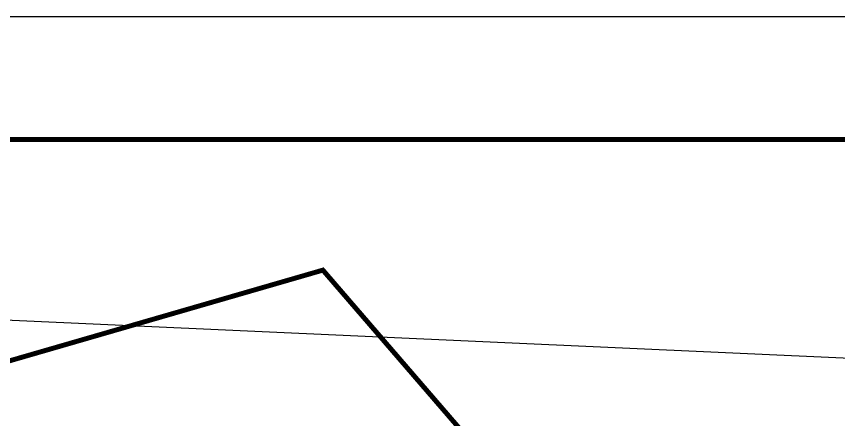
# Model space of a CAD drawing. Extents: x 302512 to 1034855, y -184136 to 410364.
# Drawn here: x 537065 to 620664, y 369413 to 410364 of the extents above; entities that cross this region are included whole.
import ezdxf

# ---------------------------------------------------------------- set-up
doc = ezdxf.new("R2010")
doc.units = 0
doc.header["$MEASUREMENT"] = 0
doc.linetypes.add('DASHED2', pattern=[0.375, 0.25, -0.125])
for name, color, linetype in [('PUB_TEXT', 7, 'Continuous'), ('PUB_TITLE', 4, 'Continuous'), ('WZ', 2, 'Continuous')]:
    doc.layers.add(name, color=color, linetype=linetype)

msp = doc.modelspace()

# ---------------------------------------------------------------- linework, layer by layer
at = {"layer": 'PUB_TEXT', "linetype": 'DASHED2', "ltscale": 11501}
msp.add_lwpolyline([(679157, 151273, 500, 500, 0), (674477, 179623, 500, 500, 0), (570707, 177823, 500, 500, 0), (555677, 191093, 500, 500, 0), (576317, 296223, 500, 500, 0), (582277, 325893, 500, 500, 0), (611027, 352093, 500, 500, 0), (587227, 362593, 500, 500, 0), (568227, 384593, 500, 500, 0), (507727, 367093, 500, 500, 0), (519927, 321593, 500, 500, 0), (525257, 322673, 500, 500, 0), (524047, 295193, 500, 500, 0), (523197, 273733, 500, 500, 0), (513647, 246793, 500, 500, 0), (511727, 220833, 500, 500, 0), (509167, 213603, 500, 500, 0), (488787, 113993, 500, 500, 0), (505977, 97613, 500, 500, 0), (504767, 88883, 500, 500, 0), (517387, 66043, 500, 500, 0), (535207, 49083, 500, 500, 0), (563797, 36593, 500, 500, 0), (551657, 5253, 500, 500, 0)], format="xyseb", dxfattribs=at)
at = {"layer": 'PUB_TITLE'}
msp.add_lwpolyline([(398464, -184136), (398464, 410364), (818964, 410364), (818964, -184136)], close=True, dxfattribs=at)
msp.add_lwpolyline([(403464, -179136, 500, 500, 0), (813964, -179136, 500, 500, 0), (813964, 397864, 500, 500, 0), (403464, 397864, 500, 500, 0)], format="xyseb", close=True, dxfattribs=at)
at = {"layer": 'WZ'}
msp.add_line((682142, 372901), (449942, 383367), dxfattribs=at)

doc.saveas('drawing.dxf')
